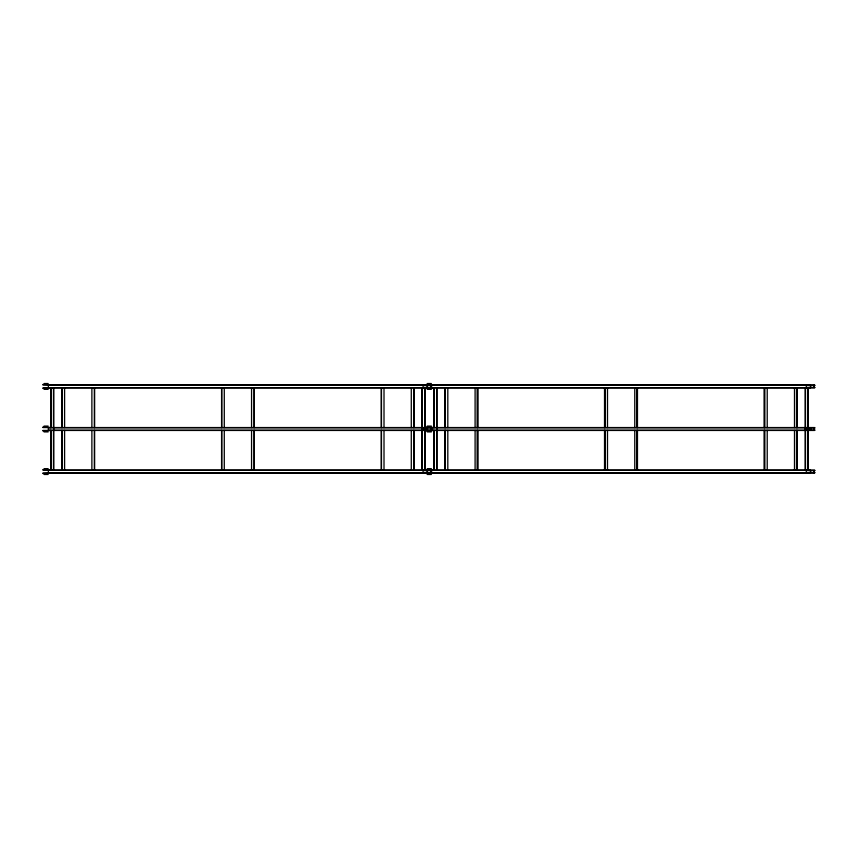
<?xml version="1.0" encoding="UTF-8"?>
<svg xmlns="http://www.w3.org/2000/svg" width="858" height="858" viewBox="0 0 858 858"><rect width="100%" height="100%" fill="white"/><g stroke="black" fill="none" stroke-linecap="round" stroke-linejoin="round"><path stroke-width="1.29" d="M44.026 383.537L48.166 383.537M427.241 383.537L431.381 383.537M42.911 384.491L54.397 384.985M426.126 384.491L437.612 384.985M42.911 384.985L814.596 384.985M48.37 385.199L427.23 385.199M431.585 385.199L810.445 385.199M431.853 385.403L423.08 385.403L423.08 387.484L431.853 387.484M815.068 385.403L806.295 385.403L806.295 387.484L815.068 387.484M48.37 387.687L427.23 387.687M431.585 387.687L810.445 387.687M42.911 387.891L814.596 387.891M42.911 388.395L50.558 387.891M426.126 388.395L433.773 387.891M44.026 389.35L48.166 389.35M427.241 389.35L431.381 389.35M44.026 426.094L48.166 426.094M427.241 426.094L431.381 426.094M42.911 427.048L50.558 427.552M426.126 427.048L433.773 427.552M42.911 427.552L814.596 427.552M48.37 427.756L427.23 427.756M431.585 427.756L810.445 427.756M431.853 427.96L423.08 427.96L423.08 430.04L431.853 430.04M815.068 427.96L806.295 427.96L806.295 430.04L815.068 430.04M48.37 430.244L427.23 430.244M431.585 430.244L810.445 430.244M42.911 430.448L814.596 430.448M42.911 430.952L50.558 430.448M426.126 430.952L433.773 430.448M44.026 431.906L48.166 431.906M427.241 431.906L431.381 431.906M44.026 468.65L48.166 468.65M427.241 468.65L431.381 468.65M42.911 469.605L50.558 470.109M426.126 469.605L433.773 470.109M42.911 470.109L814.596 470.109M48.37 470.313L427.23 470.313M431.585 470.313L810.445 470.313M431.853 470.516L423.08 470.516L423.08 472.597L431.853 472.597M815.068 470.516L806.295 470.516L806.295 472.597L815.068 472.597M48.37 472.801L427.23 472.801M431.585 472.801L810.445 472.801M42.911 473.015L814.596 473.015M42.911 473.509L54.397 473.015M426.126 473.509L437.612 473.015M44.026 474.463L48.166 474.463M427.241 474.463L431.381 474.463M814.242 385.403L814.242 387.484M814.242 427.96L814.242 430.04M814.242 470.516L814.263 472.597M813.92 385.403L813.92 387.484M813.92 427.96L813.92 430.04M813.92 470.516L813.92 472.597M810.617 385.403L810.617 387.484M810.617 427.96L810.617 430.04M810.617 470.516L810.617 472.597M810.445 384.985L810.445 387.891M810.445 427.552L810.445 430.448M810.445 470.109L810.445 473.015M808.161 387.891L808.161 427.552M808.161 430.448L808.161 470.109M807.957 387.891L807.957 427.552M807.957 430.448L807.957 470.109M805.469 387.891L805.469 427.552M805.469 430.448L805.469 470.109M805.254 387.891L805.254 470.109M797.2 387.891L797.2 427.552M797.2 430.448L797.2 470.109M797.028 387.891L797.028 427.552M797.028 430.448L797.028 470.109M796.556 387.891L796.556 427.552M796.556 430.448L796.556 470.109M794.497 387.891L794.497 427.552M794.497 430.448L794.497 470.109M767.224 387.891L767.224 427.552M767.224 430.448L767.224 470.109M764.682 387.891L764.682 427.552M764.682 430.448L764.682 470.109M764.521 387.891L764.521 427.552M764.521 430.448L764.521 470.109M764.21 387.891L764.21 427.552M764.21 430.448L764.21 470.109M637.473 387.891L637.473 427.552M637.473 430.448L637.473 470.109M637.312 387.891L637.312 427.552M637.312 430.448L637.312 470.109M636.872 387.891L636.872 427.552M636.872 430.448L636.872 470.109M634.77 387.891L634.77 427.552M634.77 430.448L634.77 470.109M607.496 387.891L607.496 427.552M607.496 430.448L607.496 470.109M604.965 387.891L604.965 427.552M604.965 430.448L604.965 470.109M604.793 387.891L604.793 427.552M604.793 430.448L604.793 470.109M604.525 387.891L604.525 427.552M604.525 430.448L604.525 470.109M477.788 387.891L477.788 427.552M477.788 430.448L477.788 470.109M477.627 387.891L477.627 427.552M477.627 430.448L477.627 470.109M477.155 387.891L477.155 427.552M477.155 430.448L477.155 470.109M475.096 387.891L475.096 427.552M475.096 430.448L475.096 470.109M447.812 387.891L447.812 427.552M447.812 430.448L447.812 470.109M445.281 387.891L445.281 427.552M445.281 430.448L445.281 470.109M445.109 387.891L445.109 427.552M445.109 430.448L445.109 470.109M444.809 387.891L444.809 427.552M444.809 430.448L444.809 470.109M436.926 387.891L436.926 470.109M436.711 387.891L436.711 427.552M436.711 430.448L436.711 470.109M434.223 387.891L434.223 427.552M434.223 430.448L434.223 470.109M434.019 387.891L434.019 427.552M434.019 430.448L434.019 470.109M431.585 384.985L431.585 387.891M431.585 427.552L431.585 430.448M431.585 470.109L431.585 473.015M431.027 385.403L431.027 387.484M431.027 427.96L431.027 430.04M431.027 470.516L431.027 472.597M430.716 385.403L430.716 387.484M430.716 427.96L430.716 430.04M430.716 470.516L430.716 472.597M427.402 385.403L427.402 387.484M427.402 427.96L427.402 430.04M427.402 470.516L427.402 472.597M427.23 384.985L427.23 387.891M427.23 427.552L427.23 430.448M427.23 470.109L427.23 473.015M424.946 387.891L424.946 427.552M424.946 430.448L424.946 470.109M424.742 387.891L424.742 427.552M424.742 430.448L424.742 470.109M422.254 387.891L422.254 427.552M422.254 430.448L422.254 470.109M422.039 387.891L422.039 470.109M413.985 387.891L413.985 427.552M413.985 430.448L413.985 470.109M413.813 387.891L413.813 427.552M413.813 430.448L413.813 470.109M411.282 387.891L411.282 427.552M411.282 430.448L411.282 470.109M384.009 387.891L384.009 427.552M384.009 430.448L384.009 470.109M381.467 387.891L381.467 427.552M381.467 430.448L381.467 470.109M381.306 387.891L381.306 427.552M381.306 430.448L381.306 470.109M254.258 387.891L254.258 427.552M254.258 430.448L254.258 470.109M254.097 387.891L254.097 427.552M254.097 430.448L254.097 470.109M251.555 387.891L251.555 427.552M251.555 430.448L251.555 470.109M224.281 387.891L224.281 427.552M224.281 430.448L224.281 470.109M221.75 387.891L221.75 427.552M221.75 430.448L221.75 470.109M221.578 387.891L221.578 427.552M221.578 430.448L221.578 470.109M94.573 387.891L94.573 427.552M94.573 430.448L94.573 470.109M94.412 387.891L94.412 427.552M94.412 430.448L94.412 470.109M91.881 387.891L91.881 427.552M91.881 430.448L91.881 470.109M64.597 387.891L64.597 427.552M64.597 430.448L64.597 470.109M62.066 387.891L62.066 427.552M62.066 430.448L62.066 470.109M61.894 387.891L61.894 427.552M61.894 430.448L61.894 470.109M53.711 387.891L53.711 470.109M53.496 387.891L53.496 427.552M53.496 430.448L53.496 470.109M51.008 387.891L51.008 427.552M51.008 430.448L51.008 470.109M50.804 387.891L50.804 427.552M50.804 430.448L50.804 470.109M48.37 384.985L48.37 387.891M48.37 427.552L48.37 430.448M48.37 470.109L48.37 473.015"/></g></svg>
